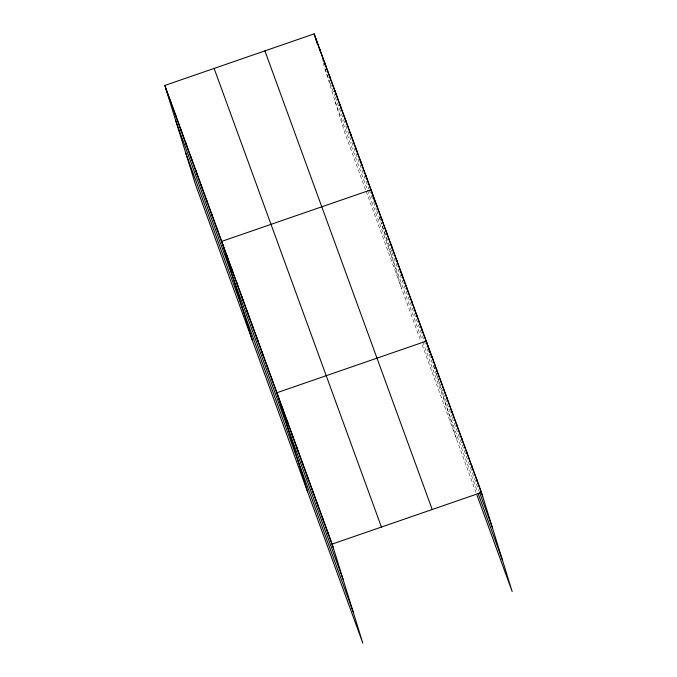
<?xml version="1.0" encoding="UTF-8"?>
<svg xmlns="http://www.w3.org/2000/svg" width="677" height="677" viewBox="0 0 677 677"><rect width="100%" height="100%" fill="white"/><g stroke="black" fill="none" stroke-linecap="round" stroke-linejoin="round"><path stroke-width="0.51" stroke-dasharray="3.38 2.54" d="M325.07 69.012L329.894 82.247M330.241 83.186L335.073 96.422M335.411 97.361L345.414 124.771M345.752 125.719L368.855 189.035M369.202 189.975L373.34 201.314M373.679 202.262L376.437 209.819M376.784 210.767L381.608 224.002M391.636 251.48L381.955 224.942L401.74 288.859M391.991 252.462L423.904 339.93M424.259 340.912L426.408 346.81M427.128 348.773L446.845 402.823M447.209 403.805L451.864 416.583M452.228 417.565L461.909 444.104M462.264 445.085L479.113 491.274M335.115 101.448L367.171 189.332M367.518 190.279L422.109 339.93M422.829 341.893L477.319 491.274M365.538 189.628L344.855 132.92L322.117 59.474M366.232 191.515L420.739 340.946M422.177 344.872L475.956 492.289M433.923 365.8L435.099 369.608M436.284 373.425L456.95 440.202M379.594 217.317L381.659 223.994"/><path stroke-width="1.02" d="M164.841 85.454L332.145 544.08L362.813 643.15L195.509 184.525L164.841 85.454L314.187 33.85L481.491 492.475L512.159 591.546L477.031 495.234M332.145 544.08L481.491 492.475M315.33 37.531L330.494 79.116M330.841 80.064L351.524 136.762L350.39 133.081M351.871 137.71L367.044 179.287L365.902 175.605M367.383 180.234L377.233 207.221L376.09 203.54M377.588 208.203L381.887 220M382.251 220.981L432.087 357.583M437.816 373.315L442.123 385.103L441.336 382.403M442.479 386.085L482.633 496.156M479.468 492.255L492.382 527.637M478.038 493.237L502.419 560.065M264.902 50.877L432.205 509.502M214.127 68.428L381.43 527.044M165.975 89.136L333.287 547.761M175.724 120.616L343.027 579.241M185.76 153.044L353.072 611.669M476.473 478.715L477.615 482.396M471.454 464.955L472.597 468.636M466.436 451.195L467.579 454.876M461.418 437.435L462.56 441.125M456.4 423.684L457.542 427.365M451.381 409.923L452.515 413.605M446.363 396.163L447.497 399.845M436.318 368.643L437.46 372.325L431.3 354.883M429.785 352.446L426.282 341.123L276.935 392.728L307.603 491.807M421.263 327.372L422.406 331.053M416.245 313.612L417.387 317.293M411.227 299.852L412.369 303.533M406.208 286.092L407.342 289.773M401.19 272.332L402.324 276.021M396.163 258.572L397.306 262.261M391.145 244.82L392.288 248.501M386.127 231.06L387.269 234.741M381.109 217.3L381.963 220.059M374.872 202.051L371.072 189.78L221.726 241.384L252.394 340.455M360.731 161.431L361.865 165.112M355.56 147.256L356.694 150.937M345.211 118.907L346.353 122.588M340.04 104.732L341.183 108.413M334.87 90.549L336.012 94.238M329.699 76.374L330.554 79.141M324.528 62.199L325.671 65.881M319.358 48.025L320.5 51.706M314.187 33.85L317.395 44.208M327.126 530.319L328.269 534.001M322.108 516.559L323.251 520.241M317.09 502.799L318.224 506.481M312.072 489.039L313.206 492.721M307.045 475.279L308.187 478.969M302.027 461.528L303.169 465.209M297.008 447.768L298.151 451.449M291.99 434.008L293.133 437.689M286.972 420.248L288.114 423.929M281.954 406.488L283.096 410.169M271.917 378.968L273.051 382.657M266.899 365.216L268.033 368.897M261.872 351.456L263.014 355.137M256.854 337.696L257.996 341.377M251.836 323.936L252.978 327.617M246.817 310.176L247.96 313.866M241.799 296.416L242.941 300.106M236.781 282.664L237.923 286.346M231.762 268.904L232.896 272.586M226.744 255.144L227.878 258.826M216.547 227.21L217.689 230.891M211.376 213.035L212.519 216.716M206.206 198.86L207.348 202.541M201.035 184.686L202.178 188.367M195.865 170.511L197.007 174.192M190.694 156.328L191.836 160.017M185.523 142.153L186.666 145.843M180.353 127.978L181.495 131.66M175.182 113.804L176.316 117.485M170.012 99.629L171.146 103.31"/></g></svg>
